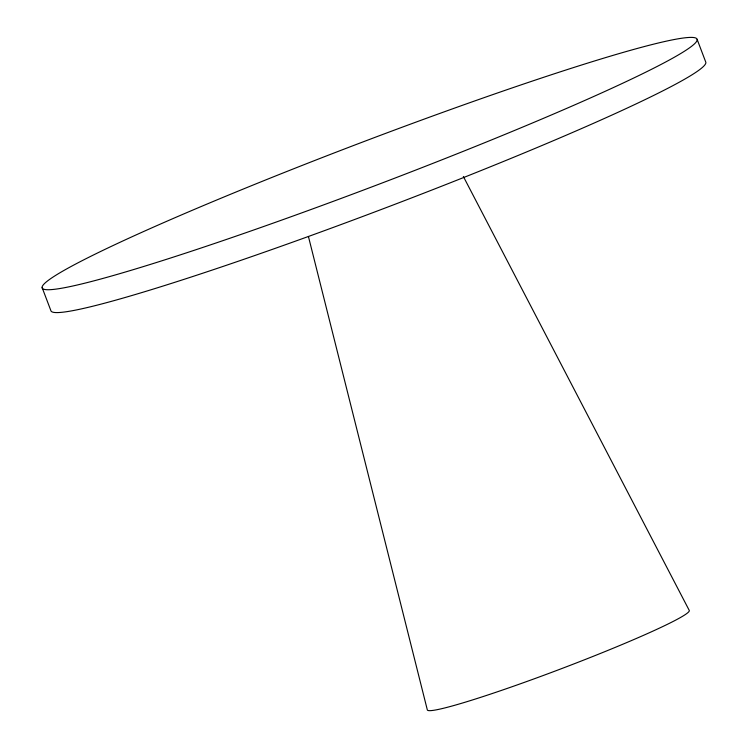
<?xml version="1.0" encoding="UTF-8"?>
<svg xmlns="http://www.w3.org/2000/svg" width="748" height="748" viewBox="0 0 748 748"><rect width="100%" height="100%" fill="white"/><g stroke="black" fill="none" stroke-linecap="round" stroke-linejoin="round"><path stroke-width="1.12" d="M463.367 176.519L689.31 610.536A140.1 9.041 -20.8 0 1 560.149 669.17A140.1 9.041 -20.8 0 1 427.314 709.852L308.428 236.499M697.145 39.41A350.242 22.599 -20.8 0 1 209.898 245.054A350.242 22.599 -20.8 0 1 201.932 206.205A350.242 22.599 -20.8 0 1 697.145 39.41L705.832 62.28A350.242 22.599 -20.8 0 1 382.939 208.86A350.242 22.599 -20.8 0 1 50.855 310.57L42.169 287.7"/></g></svg>
